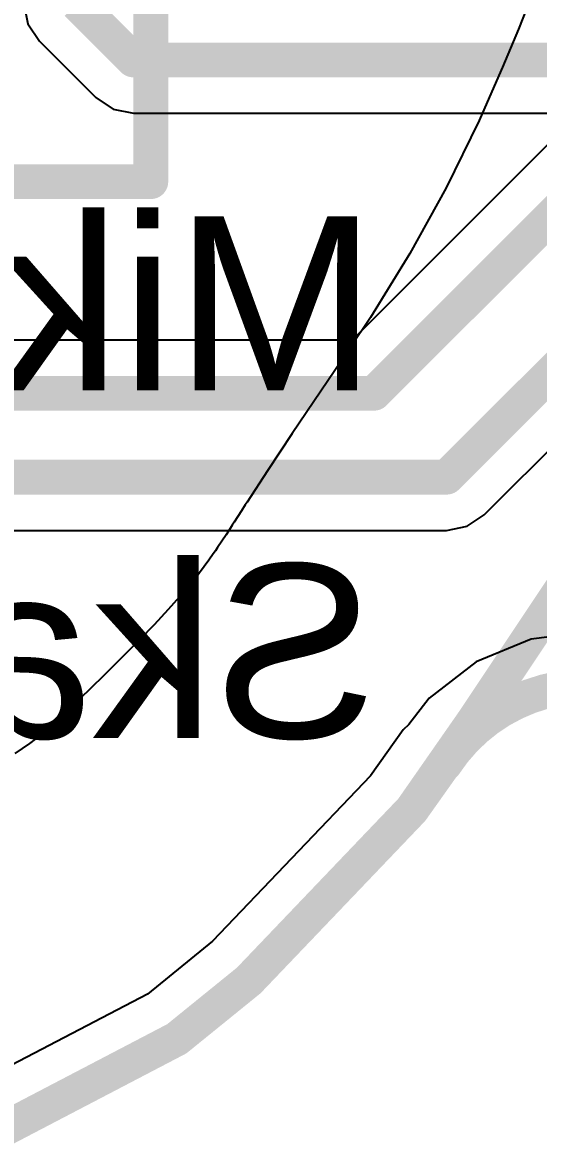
# Model space of a CAD drawing. Header units: inches. Extents: x -30 to 118, y 20 to 51.
# Drawn here: x 61.56 to 64.53, y 21.35 to 27.82 of the extents above; entities that cross this region are included whole.
import ezdxf

# ---------------------------------------------------------------- set-up
doc = ezdxf.new("R2010")
doc.units = ezdxf.units.IN
for name, color, linetype in [('Bottom Courtyard', 56, 'Continuous'), ('Bottom Layer', 5, 'Continuous'), ('Bottom Overlay', 54, 'Continuous'), ('Keep-Out Layer', 6, 'Continuous'), ('Mechanical 1', 6, 'Continuous'), ('Top Layer', 1, 'Continuous'), ('Top Overlay', 2, 'Continuous')]:
    doc.layers.add(name, color=color, linetype=linetype)
doc.styles.add('Arial', font='', dxfattribs={"height": 0.2})
doc.styles.get('Arial').set_extended_font_data('Arial')

# ---------------------------------------------------------------- blocks, each defined once
blk = doc.blocks.new('SMDHDRV10P127_2X5_615X330X560B_B_587')
at = {"layer": 'Bottom Courtyard'}
for points in [[(3.5, 4.5, 0.2, 0.2, 0), (-3.5, 4.5, 0.2, 0.2, 0)], [(3.5, -4.5, 0.2, 0.2, 0), (3.5, 4.5, 0.2, 0.2, 0)]]:
    blk.add_lwpolyline(points, format="xyseb", dxfattribs=at)
blk.add_lwpolyline([(3.45, 4.5, 0.1, 0.1, 1), (3.55, 4.5, 0.1, 0.1, 1)], format="xyseb", close=True, dxfattribs=at)
blk.add_lwpolyline([(3.45, 4.5, 0.1, 0.1, 1), (3.55, 4.5, 0.1, 0.1, 1)], format="xyseb", close=True, dxfattribs=at)

msp = doc.modelspace()

# ---------------------------------------------------------------- linework, layer by layer
at = {"layer": 'Bottom Layer'}
for p, q in [((64.8941, 27.4267), (63.4561, 25.9887)), ((63.4561, 25.9887), (58.3734, 25.9887)), ((64.2163, 24.9837), (64.7841, 25.5515)), ((64.1171, 24.9174), (64.2163, 24.9837)), ((64, 24.8941), (64.1171, 24.9174)), ((41.5, 24.8941), (64, 24.8941)), ((64, 24.8941), (64, 24.8941)), ((64.4859, 24.268), (64.1704, 24.1373)), ((64.7114, 24.2977), (64.4859, 24.268)), ((64.1704, 24.1373), (63.8994, 23.9294)), ((63.8994, 23.9294), (63.7832, 23.778)), ((63.7508, 23.7473), (63.5632, 23.482)), ((63.7832, 23.778), (63.7508, 23.7473)), ((63.5632, 23.482), (62.6547, 22.53)), ((62.6547, 22.53), (62.2804, 22.2262)), ((62.2804, 22.2262), (61.3373, 21.7331))]:
    msp.add_line(p, q, dxfattribs=at)
for points in [[(63.5828, 25.6828, 0.2, 0.2, 0), (65.2, 27.3, 0.2, 0.2, 0)], [(64, 25.2, 0.2, 0.2, 0), (65.8, 27, 0.2, 0.2, 0)], [(41.7172, 25.6828, 0.2, 0.2, 0), (63.5828, 25.6828, 0.2, 0.2, 0)], [(41.5, 25.2, 0.2, 0.2, 0), (64, 25.2, 0.2, 0.2, 0)]]:
    msp.add_lwpolyline(points, format="xyseb", dxfattribs=at)
for points in [[(63.5328, 25.6828, 0.1, 0.1, 1), (63.6328, 25.6828, 0.1, 0.1, 1)], [(63.5328, 25.6828, 0.1, 0.1, 1), (63.6328, 25.6828, 0.1, 0.1, 1)], [(63.95, 25.2, 0.1, 0.1, 1), (64.05, 25.2, 0.1, 0.1, 1)], [(63.95, 25.2, 0.1, 0.1, 1), (64.05, 25.2, 0.1, 0.1, 1)]]:
    msp.add_lwpolyline(points, format="xyseb", close=True, dxfattribs=at)
at = {"layer": 'Keep-Out Layer'}
for points in [[(63.99, 23.55, 0.2, 0.2, -0.255142), (64.8321, 24.0014, 0.2, 0.2, 0)], [(63.7999, 23.287, 0.2, 0.2, 0), (64.0006, 23.5706, 0.2, 0.2, 0)], [(62.8626, 22.3048, 0.2, 0.2, 0), (63.7999, 23.287, 0.2, 0.2, 0)], [(62.4493, 21.9694, 0.2, 0.2, 0), (62.8626, 22.3048, 0.2, 0.2, 0)], [(61.4554, 21.4496, 0.2, 0.2, 0), (62.4493, 21.9694, 0.2, 0.2, 0)]]:
    msp.add_lwpolyline(points, format="xyseb", dxfattribs=at)
for points in [[(63.9506, 23.5706, 0.1, 0.1, 1), (64.0506, 23.5706, 0.1, 0.1, 1)], [(63.94, 23.55, 0.1, 0.1, 1), (64.04, 23.55, 0.1, 0.1, 1)], [(63.7499, 23.287, 0.1, 0.1, 1), (63.8499, 23.287, 0.1, 0.1, 1)], [(63.7499, 23.287, 0.1, 0.1, 1), (63.8499, 23.287, 0.1, 0.1, 1)], [(62.8126, 22.3048, 0.1, 0.1, 1), (62.9126, 22.3048, 0.1, 0.1, 1)], [(62.8126, 22.3048, 0.1, 0.1, 1), (62.9126, 22.3048, 0.1, 0.1, 1)], [(62.3993, 21.9694, 0.1, 0.1, 1), (62.4993, 21.9694, 0.1, 0.1, 1)], [(62.3993, 21.9694, 0.1, 0.1, 1), (62.4993, 21.9694, 0.1, 0.1, 1)]]:
    msp.add_lwpolyline(points, format="xyseb", close=True, dxfattribs=at)
at = {"layer": 'Mechanical 1'}
for points in [[(64.1635, 23.8093, 0.2, 0.2, 0), (64.8171, 24.7912, 0.2, 0.2, 0)], [(63.7999, 23.287, 0.2, 0.2, 0), (64.1635, 23.8093, 0.2, 0.2, 0)], [(62.8626, 22.3048, 0.2, 0.2, 0), (63.7999, 23.287, 0.2, 0.2, 0)], [(62.4493, 21.9694, 0.2, 0.2, 0), (62.8626, 22.3048, 0.2, 0.2, 0)], [(61.4554, 21.4496, 0.2, 0.2, 0), (62.4493, 21.9694, 0.2, 0.2, 0)]]:
    msp.add_lwpolyline(points, format="xyseb", dxfattribs=at)
for points in [[(64.1135, 23.8093, 0.1, 0.1, 1), (64.2135, 23.8093, 0.1, 0.1, 1)], [(64.1135, 23.8093, 0.1, 0.1, 1), (64.2135, 23.8093, 0.1, 0.1, 1)], [(63.7499, 23.287, 0.1, 0.1, 1), (63.8499, 23.287, 0.1, 0.1, 1)], [(63.7499, 23.287, 0.1, 0.1, 1), (63.8499, 23.287, 0.1, 0.1, 1)], [(62.8126, 22.3048, 0.1, 0.1, 1), (62.9126, 22.3048, 0.1, 0.1, 1)], [(62.8126, 22.3048, 0.1, 0.1, 1), (62.9126, 22.3048, 0.1, 0.1, 1)], [(62.3993, 21.9694, 0.1, 0.1, 1), (62.4993, 21.9694, 0.1, 0.1, 1)], [(62.3993, 21.9694, 0.1, 0.1, 1), (62.4993, 21.9694, 0.1, 0.1, 1)]]:
    msp.add_lwpolyline(points, format="xyseb", close=True, dxfattribs=at)
at = {"layer": 'Top Layer'}
for p, q in [((61.5699, 27.9242), (61.5932, 27.8072)), ((61.5932, 27.8072), (61.6595, 27.708)), ((61.6595, 27.708), (61.9837, 27.3837)), ((61.9837, 27.3837), (61.9837, 27.3837)), ((61.9837, 27.3837), (62.0829, 27.3174)), ((62.0829, 27.3174), (62.2, 27.2941)), ((62.2, 27.2941), (62.2, 27.2941)), ((62.2, 27.2941), (67.1, 27.2941)), ((64.4859, 24.268), (64.1704, 24.1373)), ((64.7114, 24.2977), (64.4859, 24.268)), ((64.1704, 24.1373), (63.8994, 23.9294)), ((63.8994, 23.9294), (63.7832, 23.778)), ((63.7508, 23.7473), (63.5632, 23.482)), ((63.7832, 23.778), (63.7508, 23.7473)), ((63.5632, 23.482), (62.6547, 22.53)), ((62.6547, 22.53), (62.2804, 22.2262)), ((62.2804, 22.2262), (61.3373, 21.7331))]:
    msp.add_line(p, q, dxfattribs=at)
for points in [[(61.8758, 27.9242, 0.2, 0.2, 0), (62.2, 27.6, 0.2, 0.2, 0)], [(62.2, 27.6, 0.2, 0.2, 0), (67.1, 27.6, 0.2, 0.2, 0)]]:
    msp.add_lwpolyline(points, format="xyseb", dxfattribs=at)
msp.add_lwpolyline([(62.15, 27.6, 0.1, 0.1, 1), (62.25, 27.6, 0.1, 0.1, 1)], format="xyseb", close=True, dxfattribs=at)
msp.add_lwpolyline([(62.15, 27.6, 0.1, 0.1, 1), (62.25, 27.6, 0.1, 0.1, 1)], format="xyseb", close=True, dxfattribs=at)
at = {"layer": 'Top Overlay'}
for p, q in [((64.499, 27.9992), (64.412, 27.7782)), ((64.412, 27.7782), (64.3208, 27.5589)), ((64.3208, 27.5589), (64.2731, 27.4502)), ((64.2731, 27.4502), (64.1869, 27.2522)), ((64.2731, 27.4502), (64.2731, 27.4502)), ((64.1869, 27.2522), (63.9964, 26.8647)), ((63.9964, 26.8647), (63.7883, 26.4863)), ((63.7883, 26.4863), (63.5629, 26.118)), ((63.5629, 26.118), (63.4418, 25.9392)), ((63.4418, 25.9392), (63.1119, 25.4504)), ((63.4418, 25.9392), (63.4418, 25.9392)), ((63.1119, 25.4504), (62.9698, 25.2362)), ((62.9698, 25.2362), (62.8528, 25.0569)), ((62.8421, 25.0404), (62.8208, 25.0071)), ((62.8528, 25.0569), (62.8421, 25.0404)), ((62.7996, 24.9738), (62.7786, 24.9404)), ((62.8208, 25.0071), (62.7996, 24.9738)), ((62.7565, 24.9051), (62.7328, 24.8681)), ((62.7681, 24.9237), (62.7565, 24.9051)), ((62.7786, 24.9404), (62.7681, 24.9237)), ((62.7085, 24.8315), (62.6839, 24.7952)), ((62.7328, 24.8681), (62.7085, 24.8315)), ((62.6713, 24.7772), (62.6585, 24.7587)), ((62.6839, 24.7952), (62.6713, 24.7772)), ((62.6713, 24.7772), (62.6713, 24.7772)), ((62.6325, 24.722), (62.606, 24.6855)), ((62.6585, 24.7587), (62.6325, 24.722)), ((62.5792, 24.6494), (62.5656, 24.6315)), ((62.606, 24.6855), (62.5792, 24.6494)), ((62.5198, 24.5736), (62.4805, 24.5282)), ((62.5257, 24.5807), (62.5198, 24.5736)), ((62.5373, 24.5951), (62.5257, 24.5807)), ((62.5487, 24.6095), (62.5373, 24.5951)), ((62.56, 24.6241), (62.5487, 24.6095)), ((62.5656, 24.6315), (62.56, 24.6241)), ((62.4805, 24.5282), (62.4003, 24.4387)), ((62.4003, 24.4387), (62.3184, 24.3507)), ((62.3184, 24.3507), (62.235, 24.2643)), ((62.235, 24.2643), (62.1925, 24.2218)), ((62.1925, 24.2218), (62.1432, 24.1715)), ((62.1432, 24.1715), (62.0435, 24.0721)), ((62.0435, 24.0721), (61.9427, 23.9737)), ((61.9427, 23.9737), (61.8408, 23.8765)), ((61.8408, 23.8765), (61.7893, 23.8285)), ((61.7714, 23.8118), (61.7352, 23.7788)), ((61.7893, 23.8285), (61.7714, 23.8118)), ((61.7893, 23.8285), (61.7893, 23.8285)), ((61.6984, 23.7465), (61.6612, 23.7147)), ((61.7352, 23.7788), (61.6984, 23.7465)), ((61.6024, 23.6678), (61.5193, 23.6096)), ((61.6423, 23.699), (61.6024, 23.6678)), ((61.6612, 23.7147), (61.6423, 23.699)), ((61.6423, 23.699), (61.6423, 23.699))]:
    msp.add_line(p, q, dxfattribs=at)

# ---------------------------------------------------------------- block references
at = {"rotation": 270}
msp.add_blockref('SMDHDRV10P127_2X5_615X330X560B_B_587', (57.8, 30.4), dxfattribs=at)

# ---------------------------------------------------------------- texts
at = {"layer": 'Bottom Overlay', "style": 'Arial', "text_generation_flag": 2}
for s, height, p in [('Mikrolysreklamen', 1.000001, (63.6, 25.7)), ('Skala 1:60', 1, (63.6, 23.7))]:
    msp.add_text(s, height=height, rotation=360, dxfattribs=at).set_placement(p)

doc.saveas('drawing.dxf')
